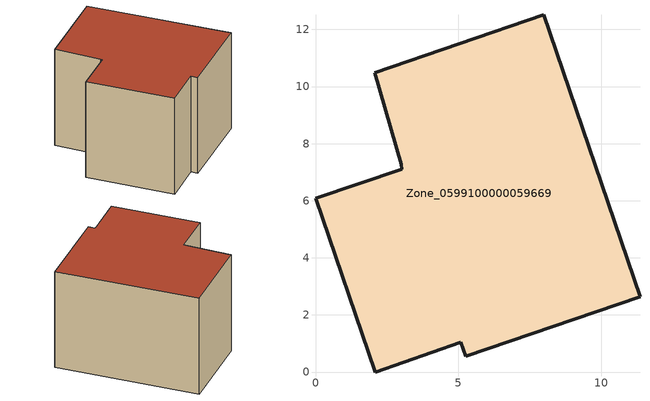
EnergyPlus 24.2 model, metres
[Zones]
Zone_0599100000059669
 floor ground (C_G): 7.99,12.51 11.37,2.64 5.26,0.55 5.09,1.04 2.09,0 0,6.08 3.03,7.1 3.01,7.28 2.07,10.48 z0
 wall outside (C_F): 2.09,0 5.09,1.04 5.26,0.55 11.37,2.64 7.99,12.51 2.07,10.48 3.01,7.28 3.03,7.1 0,6.08 2.09,0 z0:7.48
 roof outside (C_R): 2.07,10.48 3.01,7.28 3.03,7.1 0,6.08 2.09,0 5.09,1.04 5.26,0.55 11.37,2.64 7.99,12.51 z7.48
[BUILDING]
Pand.0599100000059669: North Axis=0; Terrain=City; Loads Convergence Tolerance Value=0.04; Temperature Convergence Tolerance Value=0.4; Solar Distribution=FullExterior; Maximum Number of Warmup Days=25; Minimum Number of Warmup Days=1
[Site:Location]
Rotterdam.The.Hague.AP_ZH_NLD Design_Conditions: Latitude=51.96; Longitude=4.45; Time Zone=1; Elevation=-4.5
[SITE:GROUNDTEMPERATURE:BUILDINGSURFACE]
18, 18, 18, 18, 18, 18, 18, 18, 18, 18, 18, 18
[MATERIAL] Thermal Absorptance=0.9; Solar Absorptance=0.7; Visible Absorptance=0.7
Name | Roughness | Thickness | Conductivity | Density | Specific Heat
G.TC.1946-1964 | MediumSmooth | 0.15 | 1 | 540 | 1210
F.TC.1946-1964 | Rough | 0.3 | 0.857143 | 1920 | 840
R.TC.1946-1964 | MediumRough | 0.2 | 0.235294 | 1500 | 1000
[CONSTRUCTION]
C_G: G.TC.1946-1964
C_F: F.TC.1946-1964
C_R: R.TC.1946-1964
[ZONE]
Zone_0599100000059669: Type=1; Multiplier=1; Ceiling Height=Autocalculate; Volume=Autocalculate; Floor Area=autocalculate; Part of Total Floor Area=Yes
[ZONEINFILTRATION:DESIGNFLOWRATE]
Infil_Zone_0599100000059669: Zone or ZoneList or Space or SpaceList=Zone_0599100000059669; Schedule=AlwaysOn; Design Flow Rate Calculation Method=Flow/Area; Flow Rate per Floor Area=0.003; Constant Term Coefficient=1; Temperature Term Coefficient=0; Velocity Term Coefficient=0; Velocity Squared Term Coefficient=0
[HVACTEMPLATE:ZONE:IDEALLOADSAIRSYSTEM]
Zone_0599100000059669: Maximum Heating Supply Air Temperature=50; Minimum Cooling Supply Air Temperature=13; Maximum Heating Supply Air Humidity Ratio=0.0156; Minimum Cooling Supply Air Humidity Ratio=0.0077; Heating Limit=NoLimit; Cooling Limit=NoLimit; Dehumidification Control Type=ConstantSensibleHeatRatio; Cooling Sensible Heat Ratio=0.7; Dehumidification Setpoint=60; Humidification Control Type=None; Humidification Setpoint=30; Outdoor Air Method=None; Outdoor Air Flow Rate per Person=0.00944; Outdoor Air Flow Rate per Zone Floor Area=0; Outdoor Air Flow Rate per Zone=0; Demand Controlled Ventilation Type=None; Outdoor Air Economizer Type=NoEconomizer; Heat Recovery Type=None; Sensible Heat Recovery Effectiveness=0.7; Latent Heat Recovery Effectiveness=0.65
[ZONECONTROL:THERMOSTAT]
ThermostatControl_Zone_0599100000059669: Zone or ZoneList=Zone_0599100000059669; Control Type Schedule=DualSetpointControlType; Control 1=Thermostat_Zone_0599100000059669; Temperature Difference Between Cutout And Setpoint=0
[THERMOSTATSETPOINT:DUALSETPOINT]
Thermostat_Zone_0599100000059669: Heating Setpoint Temperature Schedule=HeatingSetpoint_Zone_0599100000059669; Cooling Setpoint Temperature Schedule=CoolingSetpoint_Zone_0599100000059669
[SCHEDULE:COMPACT]
HeatingSetpoint_Zone_0599100000059669: Through: 12/31, For: AllDays, Until: 24:00, 21
CoolingSetpoint_Zone_0599100000059669: Through: 12/31, For: AllDays, Until: 24:00, 24
DualSetpointControlType: Through: 12/31, For: AllDays, Until: 24:00, 4
AlwaysOn: Through: 12/31, For: AllDays, Until: 24:00, 1
